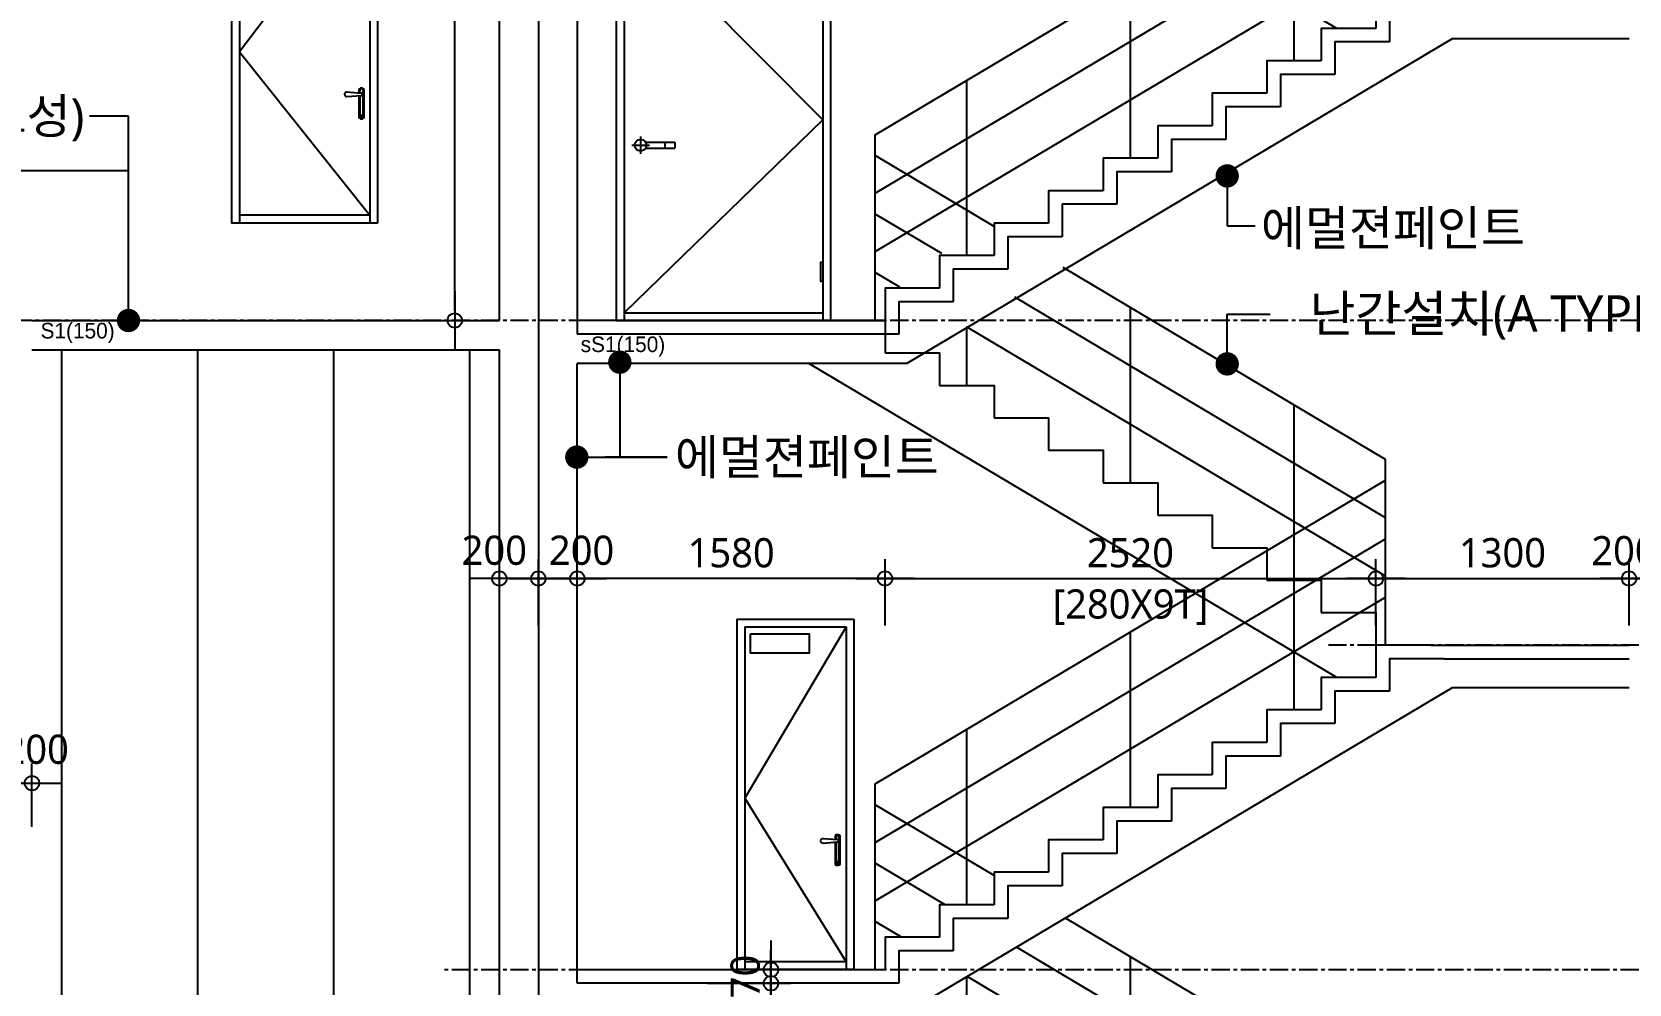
# Model space of a CAD drawing. Header units: millimetres. Extents: x -65167 to 413267, y -17142 to 66587.
# Drawn here: x 267917 to 276117, y 42518 to 47407 of the extents above; entities that cross this region are included whole.
import ezdxf
from ezdxf.enums import TextEntityAlignment as Align
from ezdxf.xclip import XClip

# ---------------------------------------------------------------- set-up
doc = ezdxf.new("R2010")
doc.units = ezdxf.units.MM
doc.header["$LTSCALE"] = 75
doc.header["$MEASUREMENT"] = 0
doc.header["$XCLIPFRAME"] = 0
doc.header["$PDSIZE"] = -10
for name, pattern in [('-HID', [2.5, 1.5, -1]), ('CEN', [62, 60, -1, 0, -1]), ('CENTER', [2, 1.25, -0.25, 0.25, -0.25])]:
    doc.linetypes.add(name, pattern=pattern)
doc.layers.get('0').update_dxf_attribs({"linetype": 'CONTINUOUS'})
doc.layers.get('Defpoints').update_dxf_attribs({"color": 171, "linetype": 'CONTINUOUS'})
for name, color, linetype in [('CEN(ST)', 1, 'CENTER'), ('center(창호)', 1, 'CEN'), ('CON', 2, 'CONTINUOUS'), ('DOOR', 4, 'CONTINUOUS'), ('DOOR-ELE', 252, 'CONTINUOUS'), ('ELE-6', 8, 'CONTINUOUS'), ('FIN-1', 6, 'CONTINUOUS'), ('FIN-2', 9, 'CONTINUOUS'), ('HAN', 9, 'CONTINUOUS'), ('NDIM', 7, 'CONTINUOUS'), ('OPEN', 1, '-HID'), ('SYM', 7, 'CONTINUOUS'), ('TEXT(MIN)', 7, 'CONTINUOUS'), ('TEXT(노트)', 7, 'CONTINUOUS'), ('WIPEOUT', 7, 'CONTINUOUS'), ('절취선', 2, 'CONTINUOUS')]:
    doc.layers.add(name, color=color, linetype=linetype)
doc.styles.add('CGS', font='cgse', dxfattribs={"bigfont": 'cgs'})
doc.styles.add('나눔바른고딕', font='NanumBarunGothic.ttf')
doc.dimstyles.new('NDIM 1200', dxfattribs={"dimscale": 75, "dimtxt": 3, "dimasz": 1, "dimexe": 2, "dimexo": 2, "dimgap": 1, "dimtad": 1, "dimdec": 0, "dimdsep": 46, "dimtxsty": 'CGS', "dimblk": 'DOT0', "dimcen": 1, "dimdle": 8, "dimclrd": 256, "dimclre": 256, "dimclrt": 256, "dimadec": 0, "dimazin": 0, "dimtfac": 1, "dimtdec": 0, "dimtix": 1, "dimtmove": 2, "dimatfit": 3, "dimldrblk": 'DOT0', "dimfxl": 1, "dimtolj": 1, "dimtzin": 0, "dimlwd": -1, "dimlwe": -1, "dimarcsym": 0})

# ---------------------------------------------------------------- blocks, each defined once
blk = doc.blocks.new('A$Cf4a16f9c')
blk.add_wipeout([(0, 0), (1100, 0), (1100, 2100), (0, 2100)]).dxf.layer = 'WIPEOUT'
at = {"layer": 'center(창호)'}
for p, q in [((125, 945), (125, 855)), ((80, 900), (170, 900))]:
    blk.add_line(p, q, dxfattribs=at)
at = {"layer": 'DOOR', "ltscale": 1000}
for p, q in [((0, 2100), (0, 0)), ((1100, 2100), (0, 2100)), ((40, 2060), (40, 0)), ((1060, 2060), (40, 2060)), ((1060, 2060), (1060, 0)), ((1100, 2100), (1100, 0)), ((0, 0), (1100, 0)), ((40, 40), (1060, 40))]:
    blk.add_line(p, q, dxfattribs=at)
blk.add_circle((125, 900), 30, dxfattribs=at)
at = {"layer": 'DOOR-ELE', "ltscale": 1000}
for p, q in [((151, 915), (300, 915)), ((250, 915), (250, 885)), ((300, 915), (300, 885)), ((151, 885), (300, 885))]:
    blk.add_line(p, q, dxfattribs=at)
for points in [[(1030, 2025), (730, 2025), (730, 1925), (1030, 1925)], [(1060, 1780), (1050, 1780), (1050, 1880), (1060, 1880)], [(1060, 200), (1050, 200), (1050, 300), (1060, 300)]]:
    blk.add_lwpolyline(points, close=True, dxfattribs=at)
at = {"layer": 'OPEN', "ltscale": 700}
for p, q in [((40, 2060), (1060, 1030)), ((1060, 1030), (40, 40))]:
    blk.add_line(p, q, dxfattribs=at)
blk = doc.blocks.new('fsd 750')
blk.add_wipeout([(1000, 2100), (250, 2100), (250, 300), (1000, 300)]).dxf.layer = 'WIPEOUT'
at = {"layer": 'DOOR', "ltscale": 1000}
for p, q in [((250, 2100), (250, 300)), ((250, 2100), (1000, 2100)), ((290, 2060), (290, 300)), ((290, 2060), (960, 2060)), ((960, 2060), (960, 300)), ((1000, 2100), (1000, 300)), ((960, 340), (290, 340)), ((1000, 300), (250, 300))]:
    blk.add_line(p, q, dxfattribs=at)
at = {"layer": 'DOOR-ELE', "ltscale": 1000}
for p, q in [((903.7, 984.5), (903.7, 968.6)), ((908.7, 984.5), (908.7, 968.6)), ((921.9, 992.5), (911.7, 992.5)), ((921.9, 987.5), (911.7, 987.5)), ((924.9, 843.8), (924.9, 984.5)), ((929.9, 843.8), (929.9, 984.5)), ((842.3, 973.5), (917.3, 967.5)), ((842.3, 949.6), (917.3, 955.6)), ((903.7, 954.5), (903.7, 843.8)), ((908.7, 954.5), (908.7, 843.8)), ((911.7, 840.8), (921.9, 840.8)), ((911.7, 835.8), (921.9, 835.8))]:
    blk.add_line(p, q, dxfattribs=at)
blk.add_lwpolyline([(320, 2025), (620, 2025), (620, 1925), (320, 1925)], close=True, dxfattribs=at)
for radius in [5, 3]:
    blk.add_circle((916.8, 849.8), radius, dxfattribs=at)
for centre, radius, start, end in [((911.7, 984.5), 8, 90, 180), ((911.7, 984.5), 3, 90, 180), ((921.9, 984.5), 8, 0, 90), ((921.9, 984.5), 3, 0, 90), ((841.3, 961.5), 12, 85.44256, 274.55744), ((916.8, 961.5), 6, 270, 90), ((911.7, 843.8), 8, 180, 270), ((911.7, 843.8), 3, 180, 270), ((921.9, 843.8), 3, 270, 0), ((921.9, 843.8), 8, 270, 0)]:
    blk.add_arc(centre, radius, start, end, dxfattribs=at)
at = {"layer": 'OPEN', "ltscale": 700}
for p, q in [((960, 2060), (290, 1180)), ((290, 1180), (960, 340))]:
    blk.add_line(p, q, dxfattribs=at)
blk = doc.blocks.new('DOT0')
blk.add_line((-3, 0), (3, 0))
at = {"color": 6}
blk.add_circle((0, 0), 0.75, dxfattribs=at)
blk = doc.blocks.new('*D1116')
at = {"layer": 'Defpoints', "color": 0, "ltscale": 0.4, "transparency": 16777216}
for p in [(267917.1, 43549.8), (267717.1, 43224.6), (267917.1, 43224.6)]:
    blk.add_point(p, dxfattribs=at)
at = {"layer": 'NDIM', "ltscale": 0.4, "transparency": 16777216}
for p, q in [((267717.1, 43324.6), (267717.1, 43649.8)), ((267917.1, 43324.6), (267917.1, 43649.8)), ((267767.1, 43549.8), (267867.1, 43549.8))]:
    blk.add_line(p, q, dxfattribs=at)
at = {"layer": 'NDIM', "ltscale": 0.4, "transparency": 16777216, "xscale": 50, "yscale": 50, "zscale": 50, "rotation": 180}
blk.add_blockref('DOT0', (267717.1, 43549.8), dxfattribs=at)
at = {"layer": 'NDIM', "ltscale": 0.4, "transparency": 16777216, "xscale": 50, "yscale": 50, "zscale": 50}
blk.add_blockref('DOT0', (267917.1, 43549.8), dxfattribs=at)
at = {"layer": 'NDIM', "ltscale": 0.4, "transparency": 16777216, "insert": (267939.1, 43722.3), "char_height": 150, "attachment_point": 5, "style": '나눔바른고딕'}
blk.add_mtext('\\A1;200', dxfattribs=at)
blk = doc.blocks.new('*D1145')
at = {"layer": 'Defpoints', "color": 0, "ltscale": 0.4, "transparency": 16777216}
for p in [(270317.1, 44600.1), (270317.1, 44258.3), (270517.1, 44258.3)]:
    blk.add_point(p, dxfattribs=at)
at = {"layer": 'NDIM', "ltscale": 0.4, "transparency": 16777216}
for p, q in [((270317.1, 44358.3), (270317.1, 44700.1)), ((270517.1, 44358.3), (270517.1, 44700.1)), ((270467.1, 44600.1), (270367.1, 44600.1))]:
    blk.add_line(p, q, dxfattribs=at)
at = {"layer": 'NDIM', "ltscale": 0.4, "transparency": 16777216, "xscale": 50, "yscale": 50, "zscale": 50, "rotation": 180}
blk.add_blockref('DOT0', (270317.1, 44600.1), dxfattribs=at)
at = {"layer": 'NDIM', "ltscale": 0.4, "transparency": 16777216, "xscale": 50, "yscale": 50, "zscale": 50}
blk.add_blockref('DOT0', (270517.1, 44600.1), dxfattribs=at)
at = {"layer": 'NDIM', "ltscale": 0.4, "transparency": 16777216, "insert": (270291, 44744.3), "char_height": 150, "attachment_point": 5, "style": '나눔바른고딕'}
blk.add_mtext('\\A1;200', dxfattribs=at)
blk = doc.blocks.new('*D1146')
at = {"layer": 'Defpoints', "color": 0, "ltscale": 0.4, "transparency": 16777216}
for p in [(270717.1, 44600.1), (270517.1, 44258.3), (270717.1, 44258.3)]:
    blk.add_point(p, dxfattribs=at)
at = {"layer": 'NDIM', "ltscale": 0.4, "transparency": 16777216}
for p, q in [((270517.1, 44358.3), (270517.1, 44700.1)), ((270717.1, 44358.3), (270717.1, 44700.1)), ((270567.1, 44600.1), (270667.1, 44600.1))]:
    blk.add_line(p, q, dxfattribs=at)
at = {"layer": 'NDIM', "ltscale": 0.4, "transparency": 16777216, "xscale": 50, "yscale": 50, "zscale": 50, "rotation": 180}
blk.add_blockref('DOT0', (270517.1, 44600.1), dxfattribs=at)
at = {"layer": 'NDIM', "ltscale": 0.4, "transparency": 16777216, "xscale": 50, "yscale": 50, "zscale": 50}
blk.add_blockref('DOT0', (270717.1, 44600.1), dxfattribs=at)
at = {"layer": 'NDIM', "ltscale": 0.4, "transparency": 16777216, "insert": (270739.1, 44744.3), "char_height": 150, "attachment_point": 5, "style": '나눔바른고딕'}
blk.add_mtext('\\A1;200', dxfattribs=at)
blk = doc.blocks.new('*D1142')
at = {"layer": 'Defpoints', "color": 0, "ltscale": 0.4, "transparency": 16777216}
for p in [(270717.1, 44600.1), (270717.1, 44258.3), (272297.1, 44258.3)]:
    blk.add_point(p, dxfattribs=at)
at = {"layer": 'NDIM', "ltscale": 0.4, "transparency": 16777216}
for p, q in [((270717.1, 44358.3), (270717.1, 44700.1)), ((272297.1, 44358.3), (272297.1, 44700.1)), ((272247.1, 44600.1), (270767.1, 44600.1))]:
    blk.add_line(p, q, dxfattribs=at)
at = {"layer": 'NDIM', "ltscale": 0.4, "transparency": 16777216, "xscale": 50, "yscale": 50, "zscale": 50, "rotation": 180}
blk.add_blockref('DOT0', (270717.1, 44600.1), dxfattribs=at)
at = {"layer": 'NDIM', "ltscale": 0.4, "transparency": 16777216, "xscale": 50, "yscale": 50, "zscale": 50}
blk.add_blockref('DOT0', (272297.1, 44600.1), dxfattribs=at)
at = {"layer": 'NDIM', "ltscale": 0.4, "transparency": 16777216, "insert": (271507.1, 44731.5), "char_height": 150, "attachment_point": 5, "style": '나눔바른고딕'}
blk.add_mtext('\\A1;1580', dxfattribs=at)
blk = doc.blocks.new('*D1143')
at = {"layer": 'Defpoints', "color": 0, "ltscale": 0.4, "transparency": 16777216}
for p in [(274817.1, 44600.1), (272297.1, 44258.3), (274817.1, 44258.3)]:
    blk.add_point(p, dxfattribs=at)
at = {"layer": 'NDIM', "ltscale": 0.4, "transparency": 16777216}
for p, q in [((272297.1, 44358.3), (272297.1, 44700.1)), ((274817.1, 44358.3), (274817.1, 44700.1)), ((272347.1, 44600.1), (274767.1, 44600.1))]:
    blk.add_line(p, q, dxfattribs=at)
at = {"layer": 'NDIM', "ltscale": 0.4, "transparency": 16777216, "xscale": 50, "yscale": 50, "zscale": 50, "rotation": 180}
blk.add_blockref('DOT0', (272297.1, 44600.1), dxfattribs=at)
at = {"layer": 'NDIM', "ltscale": 0.4, "transparency": 16777216, "xscale": 50, "yscale": 50, "zscale": 50}
blk.add_blockref('DOT0', (274817.1, 44600.1), dxfattribs=at)
at = {"layer": 'NDIM', "ltscale": 0.4, "transparency": 16777216, "char_height": 150, "attachment_point": 5, "style": '나눔바른고딕'}
for s, insert in [('\\A1;2520', (273557.1, 44731.5)), ('\\A1;[280X9T]', (273557.1, 44452.9))]:
    blk.add_mtext(s, dxfattribs=dict(at, insert=insert))
blk = doc.blocks.new('*D1144')
at = {"layer": 'Defpoints', "color": 0, "ltscale": 0.4, "transparency": 16777216}
for p in [(276117.1, 44600.1), (274817.1, 44258.3), (276117.1, 44258.3)]:
    blk.add_point(p, dxfattribs=at)
at = {"layer": 'NDIM', "ltscale": 0.4, "transparency": 16777216}
for p, q in [((274817.1, 44358.3), (274817.1, 44700.1)), ((276117.1, 44358.3), (276117.1, 44700.1)), ((274867.1, 44600.1), (276067.1, 44600.1))]:
    blk.add_line(p, q, dxfattribs=at)
at = {"layer": 'NDIM', "ltscale": 0.4, "transparency": 16777216, "xscale": 50, "yscale": 50, "zscale": 50, "rotation": 180}
blk.add_blockref('DOT0', (274817.1, 44600.1), dxfattribs=at)
at = {"layer": 'NDIM', "ltscale": 0.4, "transparency": 16777216, "xscale": 50, "yscale": 50, "zscale": 50}
blk.add_blockref('DOT0', (276117.1, 44600.1), dxfattribs=at)
at = {"layer": 'NDIM', "ltscale": 0.4, "transparency": 16777216, "insert": (275467.1, 44731.7), "char_height": 150, "attachment_point": 5, "style": '나눔바른고딕'}
blk.add_mtext('\\A1;1300', dxfattribs=at)
blk = doc.blocks.new('*D1140')
at = {"layer": 'Defpoints', "color": 0, "ltscale": 0.4, "transparency": 16777216}
for p in [(276117.1, 44600.1), (276117.1, 44258.3), (276317.1, 44258.3)]:
    blk.add_point(p, dxfattribs=at)
at = {"layer": 'NDIM', "ltscale": 0.4, "transparency": 16777216}
for p, q in [((276117.1, 44358.3), (276117.1, 44700.1)), ((276317.1, 44358.3), (276317.1, 44700.1)), ((276267.1, 44600.1), (276167.1, 44600.1))]:
    blk.add_line(p, q, dxfattribs=at)
at = {"layer": 'NDIM', "ltscale": 0.4, "transparency": 16777216, "xscale": 50, "yscale": 50, "zscale": 50, "rotation": 180}
blk.add_blockref('DOT0', (276117.1, 44600.1), dxfattribs=at)
at = {"layer": 'NDIM', "ltscale": 0.4, "transparency": 16777216, "xscale": 50, "yscale": 50, "zscale": 50}
blk.add_blockref('DOT0', (276317.1, 44600.1), dxfattribs=at)
at = {"layer": 'NDIM', "ltscale": 0.4, "transparency": 16777216, "insert": (276091, 44742), "char_height": 150, "attachment_point": 5, "style": '나눔바른고딕'}
blk.add_mtext('\\A1;200', dxfattribs=at)
blk = doc.blocks.new('*D1195')
at = {"layer": 'Defpoints', "color": 0, "ltscale": 0.4, "transparency": 16777216}
for p in [(269662.9, 50425), (270087.9, 50425), (269662.9, 45925)]:
    blk.add_point(p, dxfattribs=at)
at = {"layer": 'NDIM', "ltscale": 0.4, "transparency": 16777216}
for p, q in [((269762.9, 50425), (270187.9, 50425)), ((270087.9, 45975), (270087.9, 50375)), ((269762.9, 45925), (270187.9, 45925))]:
    blk.add_line(p, q, dxfattribs=at)
at = {"layer": 'NDIM', "ltscale": 0.4, "transparency": 16777216, "xscale": 50, "yscale": 50, "zscale": 50}
for p, rotation in [((270087.9, 50425), 90), ((270087.9, 45925), 270)]:
    blk.add_blockref('DOT0', p, dxfattribs=dict(at, rotation=rotation))
at = {"layer": 'NDIM', "ltscale": 0.4, "transparency": 16777216, "insert": (269956.4, 48175), "char_height": 150, "attachment_point": 5, "rotation": 90, "style": '나눔바른고딕'}
blk.add_mtext('\\A1;CH:4500', dxfattribs=at)
blk = doc.blocks.new('ST-A')
at = {"layer": 'CON', "ltscale": 10000}
for points in [[(330696.7, 31179.4), (330416.7, 31179.4), (330416.7, 31012.7)], [(330696.7, 31179.4), (331646.7, 31179.4)], [(331646.7, 31029.4), (330737.9, 31029.4), (327937.9, 29362.7), (326246.7, 29362.7)], [(330416.7, 31012.7), (330136.7, 31012.7), (330136.7, 30846.1)], [(330136.7, 30846.1), (329856.7, 30846.1), (329856.7, 30679.4)], [(329856.7, 30679.4), (329576.7, 30679.4), (329576.7, 30512.7)], [(329576.7, 30512.7), (329296.7, 30512.7), (329296.7, 30346.1)], [(329296.7, 30346.1), (329016.7, 30346.1), (329016.7, 30179.4)], [(329016.7, 30179.4), (328736.7, 30179.4), (328736.7, 30012.7)], [(328736.7, 30012.7), (328456.7, 30012.7), (328456.7, 29846.1)], [(328456.7, 29846.1), (328176.7, 29846.1), (328176.7, 29679.4)], [(328176.7, 29679.4), (327896.7, 29679.4), (327896.7, 29512.7)], [(327896.7, 29512.7), (326246.7, 29512.7)], [(330696.7, 27846.1), (330416.7, 27846.1), (330416.7, 27679.4)], [(330696.7, 27846.1), (331646.7, 27846.1)], [(331646.7, 27696.1), (330737.9, 27696.1), (327937.9, 26029.4), (326246.7, 26029.4)], [(330416.7, 27679.4), (330136.7, 27679.4), (330136.7, 27512.7)], [(330136.7, 27512.7), (329856.7, 27512.7), (329856.7, 27346.1)], [(329856.7, 27346.1), (329576.7, 27346.1), (329576.7, 27179.4)], [(329576.7, 27179.4), (329296.7, 27179.4), (329296.7, 27012.7)], [(329296.7, 27012.7), (329016.7, 27012.7), (329016.7, 26846.1)], [(329016.7, 26846.1), (328736.7, 26846.1), (328736.7, 26679.4)], [(328736.7, 26679.4), (328456.7, 26679.4), (328456.7, 26512.7)], [(328456.7, 26512.7), (328176.7, 26512.7), (328176.7, 26346.1)], [(328176.7, 26346.1), (327896.7, 26346.1), (327896.7, 26179.4)], [(327896.7, 26179.4), (326246.7, 26179.4)], [(330696.7, 24512.7), (330416.7, 24512.7), (330416.7, 24346.1)], [(330696.7, 24512.7), (331646.7, 24512.7)], [(331646.7, 24362.7), (330737.9, 24362.7), (327937.9, 22696.1), (326246.7, 22696.1)], [(330416.7, 24346.1), (330136.7, 24346.1), (330136.7, 24179.4)], [(330136.7, 24179.4), (329856.7, 24179.4), (329856.7, 24012.7)], [(329856.7, 24012.7), (329576.7, 24012.7), (329576.7, 23846.1)], [(329576.7, 23846.1), (329296.7, 23846.1), (329296.7, 23679.4)], [(329296.7, 23679.4), (329016.7, 23679.4), (329016.7, 23512.7)], [(329016.7, 23512.7), (328736.7, 23512.7), (328736.7, 23346.1)], [(328736.7, 23346.1), (328456.7, 23346.1), (328456.7, 23179.4)], [(328456.7, 23179.4), (328176.7, 23179.4), (328176.7, 23012.7)], [(328176.7, 23012.7), (327896.7, 23012.7), (327896.7, 22846.1)], [(327896.7, 22846.1), (326246.7, 22846.1)]]:
    blk.add_lwpolyline(points, dxfattribs=at)
at = {"layer": 'ELE-6', "ltscale": 10000}
for p, q in [((330146.1, 31082.7), (327435.7, 32696.1)), ((330146.1, 27749.4), (327435.7, 29362.7)), ((330146.1, 24416.1), (327435.7, 26029.4))]:
    blk.add_line(p, q, dxfattribs=at)
for points in [[(327546.7, 32916.1), (327826.7, 32916.1), (327826.7, 32749.4)], [(327826.7, 32749.4), (328106.7, 32749.4), (328106.7, 32582.7)], [(328106.7, 32582.7), (328386.7, 32582.7), (328386.7, 32416.1)], [(328386.7, 32416.1), (328666.7, 32416.1), (328666.7, 32249.4)], [(328666.7, 32249.4), (328946.7, 32249.4), (328946.7, 32082.7)], [(328946.7, 32082.7), (329226.7, 32082.7), (329226.7, 31916.1)], [(329226.7, 31916.1), (329506.7, 31916.1), (329506.7, 31749.4)], [(329506.7, 31749.4), (329786.7, 31749.4), (329786.7, 31582.7)], [(329786.7, 31582.7), (330066.7, 31582.7), (330066.7, 31416.1)], [(330066.7, 31416.1), (330346.7, 31416.1), (330346.7, 31249.4)], [(328027.5, 29416.1), (328106.7, 29416.1), (328106.7, 29249.4)], [(328106.7, 29249.4), (328386.7, 29249.4), (328386.7, 29082.7)], [(328386.7, 29082.7), (328666.7, 29082.7), (328666.7, 28916.1)], [(328666.7, 28916.1), (328946.7, 28916.1), (328946.7, 28749.4)], [(328946.7, 28749.4), (329226.7, 28749.4), (329226.7, 28582.7)], [(329226.7, 28582.7), (329506.7, 28582.7), (329506.7, 28416.1)], [(329506.7, 28416.1), (329786.7, 28416.1), (329786.7, 28249.4)], [(329786.7, 28249.4), (330066.7, 28249.4), (330066.7, 28082.7)], [(330066.7, 28082.7), (330346.7, 28082.7), (330346.7, 27916.1)], [(328027.5, 26082.7), (328106.7, 26082.7), (328106.7, 25916.1)], [(328106.7, 25916.1), (328386.7, 25916.1), (328386.7, 25749.4)], [(328386.7, 25749.4), (328666.7, 25749.4), (328666.7, 25582.7)], [(328666.7, 25582.7), (328946.7, 25582.7), (328946.7, 25416.1)], [(328946.7, 25416.1), (329226.7, 25416.1), (329226.7, 25249.4)], [(329226.7, 25249.4), (329506.7, 25249.4), (329506.7, 25082.7)], [(329506.7, 25082.7), (329786.7, 25082.7), (329786.7, 24916.1)], [(329786.7, 24916.1), (330066.7, 24916.1), (330066.7, 24749.4)], [(330066.7, 24749.4), (330346.7, 24749.4), (330346.7, 24582.7)]]:
    blk.add_lwpolyline(points, dxfattribs=at)
at = {"layer": 'FIN-1', "ltscale": 10000}
for points in [[(330626.7, 31249.4), (330346.7, 31249.4), (330346.7, 31082.7)], [(330626.7, 31249.4), (331646.7, 31249.4)], [(330346.7, 31082.7), (330066.7, 31082.7), (330066.7, 30916.1)], [(330066.7, 30916.1), (329786.7, 30916.1), (329786.7, 30749.4)], [(329786.7, 30749.4), (329506.7, 30749.4), (329506.7, 30582.7)], [(329506.7, 30582.7), (329226.7, 30582.7), (329226.7, 30416.1)], [(329226.7, 30416.1), (328946.7, 30416.1), (328946.7, 30249.4)], [(328946.7, 30249.4), (328666.7, 30249.4), (328666.7, 30082.7)], [(328666.7, 30082.7), (328386.7, 30082.7), (328386.7, 29916.1)], [(328386.7, 29916.1), (328106.7, 29916.1), (328106.7, 29749.4)], [(328106.7, 29749.4), (327826.7, 29749.4), (327826.7, 29582.7)], [(327826.7, 29582.7), (326246.7, 29582.7)], [(330626.7, 27916.1), (330346.7, 27916.1), (330346.7, 27749.4)], [(330626.7, 27916.1), (331646.7, 27916.1)], [(330346.7, 27749.4), (330066.7, 27749.4), (330066.7, 27582.7)], [(330066.7, 27582.7), (329786.7, 27582.7), (329786.7, 27416.1)], [(329786.7, 27416.1), (329506.7, 27416.1), (329506.7, 27249.4)], [(329506.7, 27249.4), (329226.7, 27249.4), (329226.7, 27082.7)], [(329226.7, 27082.7), (328946.7, 27082.7), (328946.7, 26916.1)], [(328946.7, 26916.1), (328666.7, 26916.1), (328666.7, 26749.4)], [(328666.7, 26749.4), (328386.7, 26749.4), (328386.7, 26582.7)], [(328386.7, 26582.7), (328106.7, 26582.7), (328106.7, 26416.1)], [(328106.7, 26416.1), (327826.7, 26416.1), (327826.7, 26249.4)], [(327826.7, 26249.4), (326246.7, 26249.4)], [(330626.7, 24582.7), (330346.7, 24582.7), (330346.7, 24416.1)], [(330626.7, 24582.7), (331646.7, 24582.7)], [(330346.7, 24416.1), (330066.7, 24416.1), (330066.7, 24249.4)], [(330066.7, 24249.4), (329786.7, 24249.4), (329786.7, 24082.7)], [(329786.7, 24082.7), (329506.7, 24082.7), (329506.7, 23916.1)], [(329506.7, 23916.1), (329226.7, 23916.1), (329226.7, 23749.4)], [(329226.7, 23749.4), (328946.7, 23749.4), (328946.7, 23582.7)], [(328946.7, 23582.7), (328666.7, 23582.7), (328666.7, 23416.1)], [(328666.7, 23416.1), (328386.7, 23416.1), (328386.7, 23249.4)], [(328386.7, 23249.4), (328106.7, 23249.4), (328106.7, 23082.7)], [(328106.7, 23082.7), (327826.7, 23082.7), (327826.7, 22916.1)], [(327826.7, 22916.1), (326246.7, 22916.1)]]:
    blk.add_lwpolyline(points, dxfattribs=at)
at = {"layer": 'HAN', "ltscale": 10000}
for p, q in [((327776.7, 32916.1), (327776.7, 33762.5)), ((328386.7, 33399.4), (327776.7, 33762.5)), ((328117.8, 33259.4), (327776.7, 33462.5)), ((327902.2, 33087.8), (327776.7, 33162.5)), ((330396.7, 32203), (328741.6, 33188.2)), ((330396.7, 31903), (328493.3, 33035.9)), ((329086.7, 32082.7), (329086.7, 32982.7)), ((330396.7, 31603), (328245, 32883.7)), ((328246.7, 32582.7), (328246.7, 32879.8)), ((329926.7, 31582.7), (329926.7, 32482.7)), ((330396.7, 31249.4), (330396.7, 32203)), ((327776.7, 30536.3), (330396.7, 32095.8)), ((329926.7, 30916.1), (329926.7, 31816.1)), ((327776.7, 30236.3), (330396.7, 31795.8)), ((327776.7, 29936.3), (330396.7, 31495.8)), ((329086.7, 30416.1), (329086.7, 31316.1)), ((328246.7, 29916.1), (328246.7, 30816.1)), ((327776.7, 29582.7), (327776.7, 30536.3)), ((328386.7, 30066.1), (327776.7, 30429.2)), ((328134.7, 29916.1), (327776.7, 30129.2)), ((327910.7, 29749.4), (327776.7, 29829.2)), ((330396.7, 28869.6), (328753.1, 29848)), ((330396.7, 28569.6), (328501.1, 29698)), ((329086.7, 28749.4), (329086.7, 29649.4)), ((328246.7, 29249.4), (328246.7, 29546.5)), ((330396.7, 28269.6), (328249.1, 29548)), ((329926.7, 28249.4), (329926.7, 29149.4)), ((330396.7, 27916.1), (330396.7, 28869.6)), ((327776.7, 27203), (330396.7, 28762.5)), ((327776.7, 26903), (330396.7, 28462.5)), ((329926.7, 27582.7), (329926.7, 28482.7)), ((327776.7, 26603), (330396.7, 28162.5)), ((329086.7, 27082.7), (329086.7, 27982.7)), ((328246.7, 26582.7), (328246.7, 27482.7)), ((327776.7, 26249.4), (327776.7, 27203)), ((328386.7, 26732.7), (327776.7, 27095.8)), ((328134.7, 26582.7), (327776.7, 26795.8)), ((327910.7, 26416.1), (327776.7, 26495.8)), ((330396.7, 25536.3), (328753.1, 26514.6)), ((330396.7, 25236.3), (328501.1, 26364.6)), ((329086.7, 25416.1), (329086.7, 26316.1)), ((328246.7, 25916.1), (328246.7, 26213.2)), ((330396.7, 24936.3), (328249.1, 26214.6)), ((329926.7, 24916.1), (329926.7, 25816.1)), ((330396.7, 24582.7), (330396.7, 25536.3)), ((330396.7, 24582.7), (330396.7, 25536.3)), ((327776.7, 23869.6), (330396.7, 25429.2)), ((327776.7, 23569.6), (330396.7, 25129.2)), ((329926.7, 24249.4), (329926.7, 25149.4)), ((327776.7, 23269.6), (330396.7, 24829.2)), ((329086.7, 23749.4), (329086.7, 24649.4)), ((328246.7, 23249.4), (328246.7, 24149.4)), ((327776.7, 22916.1), (327776.7, 23869.6))]:
    blk.add_line(p, q, dxfattribs=at)
blk = doc.blocks.new('*D1545')
at = {"layer": 'Defpoints', "color": 0, "ltscale": 0.4, "transparency": 16777216}
for p in [(271286.3, 42591.7), (271286.3, 42521.7), (271711.3, 42521.7)]:
    blk.add_point(p, dxfattribs=at)
at = {"layer": 'NDIM', "ltscale": 0.4, "transparency": 16777216}
for p, q in [((271711.3, 42641.7), (271711.3, 42691.7)), ((271386.3, 42591.7), (271811.3, 42591.7)), ((271711.3, 42591.7), (271711.3, 42521.7)), ((271386.3, 42521.7), (271811.3, 42521.7)), ((271711.3, 42471.7), (271711.3, 42421.7))]:
    blk.add_line(p, q, dxfattribs=at)
at = {"layer": 'NDIM', "ltscale": 0.4, "transparency": 16777216, "xscale": 50, "yscale": 50, "zscale": 50}
for p, rotation in [((271711.3, 42591.7), 270), ((271711.3, 42521.7), 90)]:
    blk.add_blockref('DOT0', p, dxfattribs=dict(at, rotation=rotation))
at = {"layer": 'NDIM', "ltscale": 0.4, "transparency": 16777216, "insert": (271579.8, 42556.7), "char_height": 150, "attachment_point": 5, "rotation": 90, "style": '나눔바른고딕'}
blk.add_mtext('\\A1;70', dxfattribs=at)

msp = doc.modelspace()

# ---------------------------------------------------------------- hatches: boundary and pattern name
at = {"layer": 'SYM', "ltscale": 1000}
h = msp.add_hatch(color=256, dxfattribs=at)
h.dxf.hatch_style = 1
edge = h.paths.add_edge_path()
edge.add_arc((271773.4, 44276.3), 25, 0, 360)

# ---------------------------------------------------------------- linework, layer by layer
at = {"layer": 'CEN(ST)', "ltscale": 10000}
msp.add_line((270517.1, 54495.8), (270517.1, 9916.1), dxfattribs=at)
at = {"layer": 'CEN(ST)'}
for p, q in [((280217.1, 45925), (258801.9, 45925)), ((280217.1, 44258.3), (274559.6, 44258.3))]:
    msp.add_line(p, q, dxfattribs=at)
at = {"layer": 'CON', "ltscale": 10000}
for p, q in [((270717.1, 49038.4), (270717.1, 45855)), ((270717.1, 42521.6), (270717.1, 45705))]:
    msp.add_line(p, q, dxfattribs=at)
at = {"layer": 'CON', "ltscale": 1000}
for p, q in [((267917.1, 45925), (270317.1, 45925)), ((267917.1, 45775), (270317.1, 45775))]:
    msp.add_line(p, q, dxfattribs=at)
at = {"layer": 'CON', "ltscale": 10000}
for points in [[(270317.1, 45925), (270317.1, 54495.8)], [(270317.1, 35925), (270317.1, 45775)]]:
    msp.add_lwpolyline(points, dxfattribs=at)
at = {"layer": 'FIN-2'}
for p, q in [((268070.8, 40601), (268070.8, 45775)), ((268768.8, 40601), (268768.8, 45775)), ((269466.8, 40601), (269466.8, 45775)), ((270164.8, 40601), (270164.8, 45775))]:
    msp.add_line(p, q, dxfattribs=at)
at = {"layer": 'TEXT(MIN)', "ltscale": 10000}
msp.add_line((267308.6, 46695), (268412.7, 46695), dxfattribs=at)

# ---------------------------------------------------------------- block references
at = {"layer": '절취선'}
msp.add_blockref('fsd 750', (268692.1, 46125), dxfattribs=at)

# ---------------------------------------------------------------- texts
at = {"layer": 'Defpoints', "style": 'CGS'}
for s, p in [('S1(150)', (268151.5, 45808.9)), ('sS1(150)', (270951.5, 45738.9))]:
    msp.add_text(s, height=80, dxfattribs=at).set_placement(p, align=Align.BOTTOM_CENTER)
at = {"layer": 'TEXT(MIN)', "style": '나눔바른고딕'}
msp.add_text('에폭시계 페인트(전도성)', height=180, dxfattribs=at).set_placement((268186.3, 46975), align=Align.MIDDLE_RIGHT)
for p in [(274227, 46400.2), (271218.2, 45223.6)]:
    msp.add_text('에멀젼페인트', height=180, dxfattribs=at).set_placement(p, align=Align.MIDDLE_LEFT)
at = {"layer": 'TEXT(노트)', "style": '나눔바른고딕'}
msp.add_text('난간설치(A TYPE)', height=187.5, dxfattribs=at).set_placement((276342.2, 45961.2), align=Align.MIDDLE_RIGHT)

# ---------------------------------------------------------------- dimensions: what is measured, and where the dimension line sits
at = {"layer": 'NDIM', "ltscale": 0.4}
for base, p1, p2, picture, middle in [((270317.1, 44600.1), (270517.1, 44258.3), (270317.1, 44258.3), '*D1145', (270291, 44744.3)), ((276117.1, 44600.1), (276317.1, 44258.3), (276117.1, 44258.3), '*D1140', (276091, 44742))]:
    dim = msp.add_linear_dim(base=base, p1=p1, p2=p2, angle=180, dimstyle='NDIM 1200', override={"dimscale": 50, "dimtxsty": '나눔바른고딕'}, dxfattribs=at)
    dim.commit()
    dim.dimension.update_dxf_attribs({"geometry": picture, "text_midpoint": middle, "dimtype": 160})
for base, p1, p2, picture, middle in [((270717.1, 44600.1), (270517.1, 44258.3), (270717.1, 44258.3), '*D1146', (270739.1, 44744.3)), ((267917.1, 43549.8), (267717.1, 43224.6), (267917.1, 43224.6), '*D1116', (267939.1, 43722.3))]:
    dim = msp.add_linear_dim(base=base, p1=p1, p2=p2, dimstyle='NDIM 1200', override={"dimscale": 50, "dimtxsty": '나눔바른고딕'}, dxfattribs=at)
    dim.commit()
    dim.dimension.update_dxf_attribs({"geometry": picture, "text_midpoint": middle, "dimtype": 160})
dim = msp.add_linear_dim(base=(276117.1, 44600.1), p1=(274817.1, 44258.3), p2=(276117.1, 44258.3), dimstyle='NDIM 1200', override={"dimscale": 50, "dimtxsty": '나눔바른고딕'}, dxfattribs=at)
dim.commit()
dim.dimension.update_dxf_attribs({"geometry": '*D1144', "text_midpoint": (275467.1, 44731.7)})

# ---------------------------------------------------------------- leaders
at = {"layer": 'NDIM', "ltscale": 10000}
for points in [[(268412.7, 45925), (268412.7, 46975), (268212.7, 46975)], [(274053.8, 46667.4), (274053.8, 46411.5), (274196.9, 46411.5)], [(274053.8, 45702.2), (274053.8, 45958.1), (274273.6, 45958.1)], [(270935.4, 45711), (270935.4, 45223.6), (271142.5, 45223.6)], [(270714.6, 45223.6), (271178.7, 45223.6), (270860.4, 45223.6)]]:
    msp.add_leader(points, dimstyle='NDIM 1200', override={"dimscale": 120, "dimasz": 1, "dimgap": 1, "dimtad": 0, "dimldrblk": 'Dot'}, dxfattribs=at)

# ---------------------------------------------------------------- next in the draw order: block references
at = {"ltscale": 0.1}
msp.add_blockref('A$Cf4a16f9c', (270917.1, 45925), dxfattribs=at)

# ---------------------------------------------------------------- next in the draw order: dimensions: what is measured, and where the dimension line sits
at = {"layer": 'NDIM', "ltscale": 0.4}
dim = msp.add_linear_dim(base=(270087.9, 50425), p1=(269662.9, 45925), p2=(269662.9, 50425), angle=90, text='CH:<>', dimstyle='NDIM 1200', override={"dimscale": 50, "dimtxsty": '나눔바른고딕'}, dxfattribs=at)
dim.commit()
dim.dimension.update_dxf_attribs({"geometry": '*D1195', "text_midpoint": (269956.4, 48175)})

# ---------------------------------------------------------------- next in the draw order: wipeouts: each hides what was drawn before it
msp.add_wipeout([(272137, 44391.7), (271537, 44391.7), (271537, 42591.7), (272137, 42591.7)]).dxf.layer = 'WIPEOUT'

# ---------------------------------------------------------------- next in the draw order: linework, layer by layer
at = {"layer": 'CEN(ST)'}
msp.add_line((280217.1, 42591.6), (270017.1, 42591.6), dxfattribs=at)
at = {"layer": 'DOOR', "ltscale": 1000}
for p, q in [((271537, 44391.7), (271537, 42591.7)), ((271537, 44391.7), (272137, 44391.7)), ((272137, 44391.7), (272137, 42591.7)), ((271577, 44351.7), (271577, 42591.7)), ((271577, 44351.7), (272097, 44351.7)), ((272097, 44351.7), (272097, 42591.7)), ((272137, 42591.7), (271537, 42591.7)), ((272097, 42631.7), (271577, 42631.7))]:
    msp.add_line(p, q, dxfattribs=at)
at = {"layer": 'DOOR-ELE', "ltscale": 1000}
for p, q in [((271979.3, 43265.2), (272054.3, 43259.2)), ((271979.3, 43241.2), (272054.3, 43247.2)), ((272040.7, 43276.2), (272040.7, 43260.3)), ((272040.7, 43246.1), (272040.7, 43135.4)), ((272045.7, 43276.2), (272045.7, 43260.3)), ((272045.7, 43246.1), (272045.7, 43135.4)), ((272058.9, 43284.2), (272048.7, 43284.2)), ((272058.9, 43279.2), (272048.7, 43279.2)), ((272061.9, 43135.4), (272061.9, 43276.2)), ((272066.9, 43135.4), (272066.9, 43276.2)), ((272048.7, 43132.4), (272058.9, 43132.4)), ((272048.7, 43127.4), (272058.9, 43127.4))]:
    msp.add_line(p, q, dxfattribs=at)
msp.add_lwpolyline([(271607, 44316.7), (271907, 44316.7), (271907, 44216.7), (271607, 44216.7)], close=True, dxfattribs=at)
for radius in [5, 3]:
    msp.add_circle((272053.8, 43141.4), radius, dxfattribs=at)
for centre, radius, start, end in [((271978.3, 43253.2), 12, 85.44256, 274.55744), ((272048.7, 43276.2), 8, 90, 180), ((272048.7, 43276.2), 3, 90, 180), ((272053.8, 43253.2), 6, 270, 90), ((272058.9, 43276.2), 8, 0, 90), ((272058.9, 43276.2), 3, 0, 90), ((272048.7, 43135.4), 8, 180, 270), ((272048.7, 43135.4), 3, 180, 270), ((272058.9, 43135.4), 3, 270, 0), ((272058.9, 43135.4), 8, 270, 0)]:
    msp.add_arc(centre, radius, start, end, dxfattribs=at)
at = {"layer": 'OPEN', "ltscale": 700}
for p, q in [((272097, 44351.7), (271577, 43471.7)), ((271577, 43471.7), (272097, 42631.7))]:
    msp.add_line(p, q, dxfattribs=at)

# ---------------------------------------------------------------- next in the draw order: block references
ref = msp.add_blockref('ST-A', (-55529.6, 23008.9))
XClip(ref).set_block_clipping_path([(326046.6565246064, 22616.0653818288), (331846.6565246065, 31486.8969360121)])
msp.add_blockref('ST-A', (-55529.6, 13008.9))

# ---------------------------------------------------------------- next in the draw order: dimensions: what is measured, and where the dimension line sits
at = {"layer": 'NDIM', "ltscale": 0.4}
for base, p1, p2, angle, picture, middle in [((270717.1, 44600.1), (272297.1, 44258.3), (270717.1, 44258.3), 180, '*D1142', (271507.1, 44731.5)), ((271711.3, 42521.7), (271286.3, 42591.7), (271286.3, 42521.7), 270, '*D1545', (271579.8, 42556.7))]:
    dim = msp.add_linear_dim(base=base, p1=p1, p2=p2, angle=angle, dimstyle='NDIM 1200', override={"dimscale": 50, "dimtxsty": '나눔바른고딕'}, dxfattribs=at)
    dim.commit()
    dim.dimension.update_dxf_attribs({"geometry": picture, "text_midpoint": middle})
dim = msp.add_linear_dim(base=(274817.1, 44600.1), p1=(272297.1, 44258.3), p2=(274817.1, 44258.3), text='<>\\X[280X9T]', dimstyle='NDIM 1200', override={"dimscale": 50, "dimtxsty": '나눔바른고딕'}, dxfattribs=at)
dim.commit()
dim.dimension.update_dxf_attribs({"geometry": '*D1143', "text_midpoint": (273557.1, 44600.1)})

doc.saveas('drawing.dxf')
